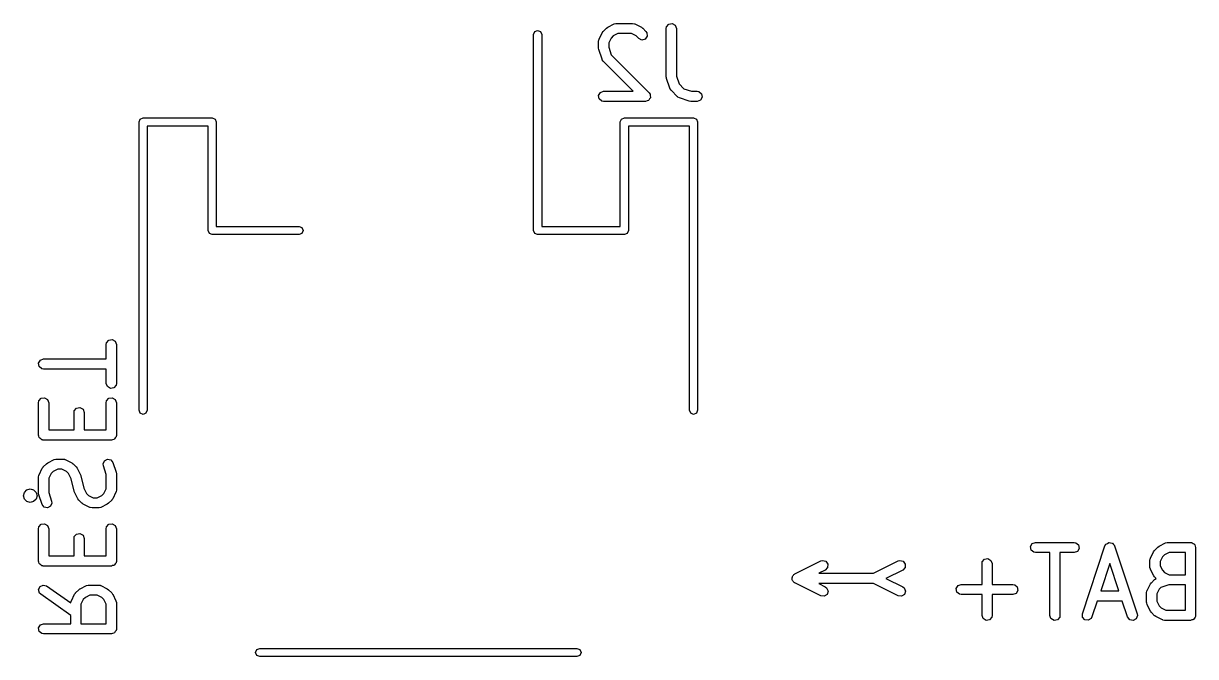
# Model space of a CAD drawing. Extents: x 28.7 to 100.7, y -72.6 to -49.3.
# Drawn here: x 60.88 to 78.17, y -72.62 to -63.29 of the extents above; entities that cross this region are included whole.
import ezdxf

# ---------------------------------------------------------------- set-up
doc = ezdxf.new("R2010")
doc.units = 0
doc.layers.add('BLACK', color=7, linetype='CONTINUOUS')

msp = doc.modelspace()

# ---------------------------------------------------------------- linework, layer by layer
at = {"layer": 'BLACK', "linetype": 'CONTINUOUS'}
for p, q in [((68.4, -63.45), (68.4176, -63.4076)), ((68.4, -66.34), (68.4, -63.45)), ((68.4176, -63.4076), (68.46, -63.39)), ((68.46, -63.39), (68.5024, -63.4076)), ((68.5024, -63.4076), (68.52, -63.45)), ((68.52, -63.45), (68.52, -66.28)), ((69.3663, -63.5196), (69.4139, -63.4243)), ((69.4139, -63.4243), (69.4272, -63.4063)), ((69.4272, -63.4063), (69.4279, -63.4048)), ((69.4279, -63.4048), (69.4755, -63.3572)), ((69.4755, -63.3572), (69.4939, -63.3443)), ((69.4939, -63.3443), (69.495, -63.3432)), ((69.495, -63.3432), (69.5903, -63.2955)), ((69.6415, -63.4376), (69.573, -63.4719)), ((69.5903, -63.2955), (69.6152, -63.2881)), ((69.6152, -63.2881), (69.6196, -63.2892)), ((69.6196, -63.2892), (69.6238, -63.2876)), ((69.6238, -63.2876), (69.8619, -63.2876)), ((69.8442, -63.4376), (69.6415, -63.4376)), ((69.9127, -63.4719), (69.8442, -63.4376)), ((69.8619, -63.2876), (69.8876, -63.2921)), ((69.8876, -63.2921), (69.891, -63.295)), ((69.891, -63.295), (69.8954, -63.2955)), ((69.8954, -63.2955), (69.9907, -63.3432)), ((69.9907, -63.3432), (70.0087, -63.3565)), ((70.0087, -63.3565), (70.0102, -63.3572)), ((70.0102, -63.3572), (70.0578, -63.4048)), ((70.0578, -63.4048), (70.0727, -63.4262)), ((70.0727, -63.4262), (70.0772, -63.4773)), ((70.3583, -63.3626), (70.3629, -63.337)), ((70.3583, -64.0769), (70.3583, -63.3626)), ((70.3629, -63.337), (70.3958, -63.2977)), ((70.3958, -63.2977), (70.4464, -63.2888)), ((70.4464, -63.2888), (70.4908, -63.3144)), ((70.4908, -63.3144), (70.5083, -63.3626)), ((70.5083, -63.3626), (70.5083, -64.0647)), ((69.3583, -63.5531), (69.3629, -63.5274)), ((69.3583, -63.6483), (69.3583, -63.5531)), ((69.3629, -63.5274), (69.3657, -63.524)), ((69.3657, -63.524), (69.3663, -63.5196)), ((69.5426, -63.5023), (69.5083, -63.5708)), ((69.5083, -63.5708), (69.5083, -63.6362)), ((69.573, -63.4719), (69.5426, -63.5023)), ((69.9517, -63.5109), (69.9127, -63.4719)), ((69.9982, -63.5326), (69.9517, -63.5109)), ((70.0478, -63.5193), (69.9982, -63.5326)), ((70.0772, -63.4773), (70.0478, -63.5193)), ((69.3589, -63.6499), (69.3583, -63.6483)), ((69.3622, -63.672), (69.3589, -63.6499)), ((69.4098, -63.8149), (69.3622, -63.672)), ((69.5083, -63.6362), (69.5465, -63.7507)), ((69.5465, -63.7507), (70.1054, -64.3096)), ((69.4126, -63.8184), (69.4098, -63.8149)), ((69.413, -63.8229), (69.4126, -63.8184)), ((69.4279, -63.8442), (69.413, -63.8229)), ((69.8713, -64.2876), (69.4279, -63.8442)), ((70.3589, -64.0784), (70.3583, -64.0769)), ((70.3622, -64.1006), (70.3589, -64.0784)), ((70.4098, -64.2435), (70.3622, -64.1006)), ((70.5083, -64.0647), (70.5465, -64.1792)), ((69.3595, -64.3496), (69.3851, -64.3052)), ((69.3851, -64.3052), (69.4333, -64.2876)), ((69.4333, -64.2876), (69.8713, -64.2876)), ((70.1054, -64.3096), (70.1148, -64.323)), ((70.4126, -64.247), (70.4098, -64.2435)), ((70.413, -64.2515), (70.4126, -64.247)), ((70.4279, -64.2728), (70.413, -64.2515)), ((70.5232, -64.368), (70.4279, -64.2728)), ((70.5465, -64.1792), (70.6167, -64.2494)), ((70.6167, -64.2494), (70.7312, -64.2876)), ((70.7312, -64.2876), (70.8143, -64.2876)), ((70.8143, -64.2876), (70.8399, -64.2921)), ((70.8399, -64.2921), (70.8792, -64.3251)), ((69.3684, -64.4001), (69.3595, -64.3496)), ((69.4077, -64.4331), (69.3684, -64.4001)), ((69.4333, -64.4376), (69.4077, -64.4331)), ((70.0524, -64.4376), (69.4333, -64.4376)), ((70.0736, -64.4299), (70.0524, -64.4376)), ((70.0954, -64.4241), (70.0736, -64.4299)), ((70.0974, -64.4212), (70.0954, -64.4241)), ((70.1006, -64.4201), (70.0974, -64.4212)), ((70.1119, -64.4005), (70.1006, -64.4201)), ((70.1248, -64.382), (70.1119, -64.4005)), ((70.1148, -64.323), (70.1173, -64.3251)), ((70.1173, -64.3251), (70.1177, -64.3271)), ((70.1177, -64.3271), (70.1204, -64.3309)), ((70.1204, -64.3309), (70.1223, -64.3534)), ((70.1223, -64.3534), (70.1262, -64.3756)), ((70.1262, -64.3756), (70.1245, -64.3786)), ((70.1245, -64.3786), (70.1248, -64.382)), ((70.5272, -64.3699), (70.5232, -64.368)), ((70.5296, -64.3737), (70.5272, -64.3699)), ((70.5525, -64.3862), (70.5296, -64.3737)), ((70.6953, -64.4338), (70.5525, -64.3862)), ((70.697, -64.4337), (70.6953, -64.4338)), ((70.719, -64.4376), (70.697, -64.4337)), ((70.8143, -64.4376), (70.719, -64.4376)), ((70.8625, -64.4201), (70.8143, -64.4376)), ((70.8881, -64.3756), (70.8625, -64.4201)), ((70.8792, -64.3251), (70.8881, -64.3756)), ((62.58, -64.74), (62.5976, -64.6976)), ((62.58, -68.99), (62.58, -64.74)), ((62.5976, -64.6976), (62.64, -64.68)), ((62.64, -64.68), (63.66, -64.68)), ((63.6, -64.8), (62.7, -64.8)), ((62.7, -64.8), (62.7, -68.99)), ((63.6, -66.34), (63.6, -64.8)), ((63.66, -64.68), (63.7024, -64.6976)), ((63.7024, -64.6976), (63.72, -64.74)), ((63.72, -64.74), (63.72, -66.28)), ((69.68, -64.74), (69.6976, -64.6976)), ((69.68, -66.28), (69.68, -64.74)), ((69.6976, -64.6976), (69.74, -64.68)), ((69.74, -64.68), (70.76, -64.68)), ((70.7, -64.8), (69.8, -64.8)), ((69.8, -64.8), (69.8, -66.34)), ((70.7, -68.99), (70.7, -64.8)), ((70.76, -64.68), (70.8024, -64.6976)), ((70.8024, -64.6976), (70.82, -64.74)), ((70.82, -64.74), (70.82, -68.99)), ((63.6176, -66.3824), (63.6, -66.34)), ((63.66, -66.4), (63.6176, -66.3824)), ((63.72, -66.28), (64.94, -66.28)), ((64.94, -66.28), (64.9824, -66.2976)), ((64.9824, -66.3824), (64.94, -66.4)), ((64.9824, -66.2976), (65, -66.34)), ((65, -66.34), (64.9824, -66.3824)), ((68.4176, -66.3824), (68.4, -66.34)), ((68.46, -66.4), (68.4176, -66.3824)), ((68.52, -66.28), (69.68, -66.28)), ((69.7824, -66.3824), (69.74, -66.4)), ((69.8, -66.34), (69.7824, -66.3824)), ((64.94, -66.4), (63.66, -66.4)), ((69.74, -66.4), (68.46, -66.4)), ((62.1349, -67.9565), (62.1854, -67.9476)), ((62.1854, -67.9476), (62.2298, -67.9732)), ((62.0974, -68.0214), (62.1019, -67.9958)), ((62.0974, -68.2321), (62.0974, -68.0214)), ((62.1019, -67.9958), (62.1349, -67.9565)), ((62.2298, -67.9732), (62.2474, -68.0214)), ((62.2474, -68.0214), (62.2474, -68.5929)), ((61.0985, -68.2941), (61.1242, -68.2497)), ((61.1074, -68.3446), (61.0985, -68.2941)), ((61.1242, -68.2497), (61.1724, -68.2321)), ((61.1724, -68.2321), (62.0974, -68.2321)), ((61.1467, -68.3776), (61.1074, -68.3446)), ((61.1724, -68.3821), (61.1467, -68.3776)), ((62.0974, -68.3821), (61.1724, -68.3821)), ((62.0974, -68.5929), (62.0974, -68.3821)), ((62.1149, -68.6411), (62.0974, -68.5929)), ((62.1594, -68.6667), (62.1149, -68.6411)), ((62.2429, -68.6185), (62.2099, -68.6578)), ((62.2474, -68.5929), (62.2429, -68.6185)), ((61.1019, -68.8529), (61.1349, -68.8136)), ((61.1349, -68.8136), (61.1854, -68.8047)), ((61.1854, -68.8047), (61.2298, -68.8304)), ((62.1019, -68.8529), (62.1349, -68.8136)), ((62.1349, -68.8136), (62.1854, -68.8047)), ((62.2099, -68.6578), (62.1594, -68.6667)), ((62.1854, -68.8047), (62.2298, -68.8304)), ((61.0974, -68.8786), (61.1019, -68.8529)), ((61.0974, -69.3548), (61.0974, -68.8786)), ((61.2298, -68.8304), (61.2474, -68.8786)), ((61.2474, -68.8786), (61.2474, -69.2798)), ((61.6257, -68.9958), (61.6587, -68.9565)), ((61.6587, -68.9565), (61.7092, -68.9476)), ((61.7092, -68.9476), (61.7536, -68.9732)), ((61.7536, -68.9732), (61.7712, -69.0214)), ((62.0974, -68.8786), (62.1019, -68.8529)), ((62.0974, -69.2798), (62.0974, -68.8786)), ((62.2298, -68.8304), (62.2474, -68.8786)), ((62.2474, -68.8786), (62.2474, -69.3548)), ((61.6212, -69.0214), (61.6257, -68.9958)), ((61.6212, -69.2798), (61.6212, -69.0214)), ((61.7712, -69.0214), (61.7712, -69.2798)), ((62.5976, -69.0324), (62.58, -68.99)), ((62.64, -69.05), (62.5976, -69.0324)), ((62.6824, -69.0324), (62.64, -69.05)), ((62.7, -68.99), (62.6824, -69.0324)), ((70.7176, -69.0324), (70.7, -68.99)), ((70.76, -69.05), (70.7176, -69.0324)), ((70.8024, -69.0324), (70.76, -69.05)), ((70.82, -68.99), (70.8024, -69.0324)), ((61.2474, -69.2798), (61.6212, -69.2798)), ((61.7712, -69.2798), (62.0974, -69.2798)), ((61.104, -69.3731), (61.0974, -69.3548)), ((61.1074, -69.3923), (61.104, -69.3731)), ((61.1126, -69.3966), (61.1074, -69.3923)), ((61.1149, -69.403), (61.1126, -69.3966)), ((61.1318, -69.4127), (61.1149, -69.403)), ((61.1467, -69.4252), (61.1318, -69.4127)), ((61.1565, -69.427), (61.1467, -69.4252)), ((61.1594, -69.4286), (61.1565, -69.427)), ((61.1626, -69.428), (61.1594, -69.4286)), ((61.1724, -69.4298), (61.1626, -69.428)), ((62.1724, -69.4298), (61.1724, -69.4298)), ((62.1907, -69.4231), (62.1724, -69.4298)), ((62.2099, -69.4197), (62.1907, -69.4231)), ((62.2142, -69.4145), (62.2099, -69.4197)), ((62.2206, -69.4122), (62.2142, -69.4145)), ((62.2303, -69.3953), (62.2206, -69.4122)), ((62.2429, -69.3804), (62.2303, -69.3953)), ((62.2446, -69.3707), (62.2429, -69.3804)), ((62.2462, -69.3678), (62.2446, -69.3707)), ((62.2474, -69.3548), (62.2457, -69.3645)), ((62.2457, -69.3645), (62.2462, -69.3678)), ((61.1053, -69.9403), (61.1529, -69.845)), ((61.1529, -69.845), (61.1663, -69.827)), ((61.1663, -69.827), (61.167, -69.8255)), ((61.167, -69.8255), (61.2146, -69.7779)), ((61.2146, -69.7779), (61.233, -69.7651)), ((61.233, -69.7651), (61.2341, -69.7639)), ((61.2341, -69.7639), (61.3293, -69.7163)), ((61.3293, -69.7163), (61.3543, -69.7088)), ((61.3543, -69.7088), (61.3586, -69.7099)), ((61.3586, -69.7099), (61.3629, -69.7083)), ((61.3629, -69.7083), (61.4581, -69.7083)), ((61.4581, -69.7083), (61.4837, -69.7129)), ((61.4837, -69.7129), (61.4872, -69.7157)), ((61.4872, -69.7157), (61.4916, -69.7163)), ((61.4916, -69.7163), (61.5869, -69.7639)), ((61.5869, -69.7639), (61.6049, -69.7772)), ((61.6049, -69.7772), (61.6064, -69.7779)), ((61.6064, -69.7779), (61.654, -69.8255)), ((61.654, -69.8255), (61.6668, -69.8439)), ((61.6668, -69.8439), (61.668, -69.845)), ((61.668, -69.845), (61.7157, -69.9403)), ((62.0498, -69.7813), (62.0686, -69.7336)), ((62.0536, -69.8071), (62.0498, -69.7813)), ((62.0974, -69.9384), (62.0536, -69.8071)), ((62.0686, -69.7336), (62.1138, -69.7091)), ((62.1138, -69.7091), (62.164, -69.7194)), ((62.164, -69.7194), (62.1959, -69.7596)), ((62.1959, -69.7596), (62.2435, -69.9025)), ((61.0974, -69.9738), (61.1019, -69.9482)), ((61.0974, -70.2119), (61.0974, -69.9738)), ((61.1019, -69.9482), (61.1048, -69.9447)), ((61.1048, -69.9447), (61.1053, -69.9403)), ((61.2816, -69.923), (61.2474, -69.9915)), ((61.2474, -69.9915), (61.2474, -70.1997)), ((61.312, -69.8926), (61.2816, -69.923)), ((61.3806, -69.8583), (61.312, -69.8926)), ((61.4404, -69.8583), (61.3806, -69.8583)), ((61.5089, -69.8926), (61.4404, -69.8583)), ((61.5393, -69.923), (61.5089, -69.8926)), ((61.5778, -70), (61.5393, -69.923)), ((61.6234, -70.1825), (61.5778, -70)), ((61.7157, -69.9403), (61.7193, -69.9527)), ((61.7193, -69.9527), (61.7213, -69.9556)), ((61.7213, -69.9556), (61.767, -70.1381)), ((62.0974, -70.1466), (62.0974, -69.9384)), ((62.2435, -69.9025), (62.2468, -69.9247)), ((62.2468, -69.9247), (62.2474, -69.9262)), ((62.2474, -69.9262), (62.2474, -70.1643)), ((60.8884, -70.2), (60.925, -70.1634)), ((60.925, -70.1634), (60.975, -70.15)), ((60.975, -70.15), (61.025, -70.1634)), ((61.025, -70.1634), (61.0616, -70.2)), ((61.6254, -70.1854), (61.6234, -70.1825)), ((61.6291, -70.1978), (61.6254, -70.1854)), ((61.6767, -70.2931), (61.6291, -70.1978)), ((61.767, -70.1381), (61.8054, -70.2151)), ((62.0631, -70.2151), (62.0974, -70.1466)), ((62.2395, -70.1978), (62.1918, -70.2931)), ((62.24, -70.1934), (62.2395, -70.1978)), ((62.2429, -70.1899), (62.24, -70.1934)), ((62.2474, -70.1643), (62.2429, -70.1899)), ((60.875, -70.25), (60.8884, -70.2)), ((60.8884, -70.3), (60.875, -70.25)), ((60.925, -70.3366), (60.8884, -70.3)), ((60.975, -70.35), (60.925, -70.3366)), ((61.025, -70.3366), (60.975, -70.35)), ((61.0616, -70.3), (61.025, -70.3366)), ((61.0616, -70.2), (61.075, -70.25)), ((61.075, -70.25), (61.0616, -70.3)), ((61.0979, -70.2134), (61.0974, -70.2119)), ((61.1012, -70.2356), (61.0979, -70.2134)), ((61.1488, -70.3785), (61.1012, -70.2356)), ((61.2474, -70.1997), (61.2912, -70.331)), ((61.295, -70.3568), (61.2761, -70.4045)), ((61.2912, -70.331), (61.295, -70.3568)), ((61.6779, -70.2942), (61.6767, -70.2931)), ((61.6908, -70.3126), (61.6779, -70.2942)), ((61.7384, -70.3602), (61.6908, -70.3126)), ((61.7399, -70.3609), (61.7384, -70.3602)), ((61.7579, -70.3742), (61.7399, -70.3609)), ((61.8054, -70.2151), (61.8359, -70.2455)), ((61.8359, -70.2455), (61.9044, -70.2798)), ((61.9044, -70.2798), (61.9642, -70.2798)), ((61.9642, -70.2798), (62.0327, -70.2455)), ((62.0327, -70.2455), (62.0631, -70.2151)), ((62.1302, -70.3602), (62.1118, -70.373)), ((62.1778, -70.3126), (62.1302, -70.3602)), ((62.1785, -70.3111), (62.1778, -70.3126)), ((62.1918, -70.2931), (62.1785, -70.3111)), ((61.1807, -70.4187), (61.1488, -70.3785)), ((61.231, -70.429), (61.1807, -70.4187)), ((61.2761, -70.4045), (61.231, -70.429)), ((61.8531, -70.4218), (61.7579, -70.3742)), ((61.8576, -70.4224), (61.8531, -70.4218)), ((61.861, -70.4252), (61.8576, -70.4224)), ((61.8867, -70.4298), (61.861, -70.4252)), ((61.9819, -70.4298), (61.8867, -70.4298)), ((61.9861, -70.4282), (61.9819, -70.4298)), ((61.9905, -70.4293), (61.9861, -70.4282)), ((62.0154, -70.4218), (61.9905, -70.4293)), ((62.1107, -70.3742), (62.0154, -70.4218)), ((62.1118, -70.373), (62.1107, -70.3742)), ((61.0974, -70.7357), (61.1019, -70.7101)), ((61.1019, -70.7101), (61.1349, -70.6708)), ((61.1349, -70.6708), (61.1854, -70.6619)), ((61.1854, -70.6619), (61.2298, -70.6875)), ((61.2298, -70.6875), (61.2474, -70.7357)), ((62.0974, -70.7357), (62.1019, -70.7101)), ((62.1019, -70.7101), (62.1349, -70.6708)), ((62.1349, -70.6708), (62.1854, -70.6619)), ((62.1854, -70.6619), (62.2298, -70.6875)), ((62.2298, -70.6875), (62.2474, -70.7357)), ((61.0974, -71.2119), (61.0974, -70.7357)), ((61.2474, -70.7357), (61.2474, -71.1369)), ((61.6212, -70.8786), (61.6257, -70.8529)), ((61.6212, -71.1369), (61.6212, -70.8786)), ((61.6257, -70.8529), (61.6587, -70.8136)), ((61.6587, -70.8136), (61.7092, -70.8047)), ((61.7092, -70.8047), (61.7536, -70.8304)), ((61.7536, -70.8304), (61.7712, -70.8786)), ((61.7712, -70.8786), (61.7712, -71.1369)), ((62.0974, -71.1369), (62.0974, -70.7357)), ((62.2474, -70.7357), (62.2474, -71.2119)), ((75.7309, -70.9996), (75.7566, -70.9552)), ((75.7398, -71.0501), (75.7309, -70.9996)), ((75.7791, -71.0831), (75.7398, -71.0501)), ((75.7566, -70.9552), (75.8048, -70.9376)), ((75.8048, -70.9376), (76.3762, -70.9376)), ((76.3762, -70.9376), (76.4018, -70.9421)), ((76.4018, -70.9421), (76.4411, -70.9751)), ((76.45, -71.0256), (76.4244, -71.0701)), ((76.4411, -70.9751), (76.45, -71.0256)), ((76.4955, -71.9889), (76.8288, -70.9889)), ((76.8288, -70.9889), (76.8413, -70.966)), ((76.8413, -70.966), (76.8431, -70.9649)), ((76.8431, -70.9649), (76.8439, -70.9629)), ((76.8439, -70.9629), (76.8647, -70.9516)), ((76.8647, -70.9516), (76.885, -70.9391)), ((76.885, -70.9391), (76.8871, -70.9395)), ((76.8871, -70.9395), (76.889, -70.9384)), ((76.889, -70.9384), (76.9122, -70.9432)), ((76.9122, -70.9432), (76.9357, -70.9467)), ((76.9357, -70.9467), (76.9371, -70.9483)), ((76.9371, -70.9483), (76.9393, -70.9487)), ((76.9393, -70.9487), (76.954, -70.9673)), ((76.954, -70.9673), (76.9697, -70.9851)), ((76.9697, -70.9851), (76.9698, -70.9872)), ((76.9698, -70.9872), (76.9711, -70.9889)), ((76.9711, -70.9889), (77.3045, -71.9889)), ((77.5472, -71.0743), (77.5606, -71.0563)), ((77.5606, -71.0563), (77.5613, -71.0548)), ((77.5613, -71.0548), (77.6089, -71.0072)), ((77.6089, -71.0072), (77.6272, -70.9943)), ((77.6272, -70.9943), (77.6284, -70.9932)), ((77.6284, -70.9932), (77.7236, -70.9455)), ((77.7236, -70.9455), (77.7486, -70.9381)), ((77.7486, -70.9381), (77.7529, -70.9392)), ((77.7529, -70.9392), (77.7571, -70.9376)), ((77.7571, -70.9376), (78.0905, -70.9376)), ((78.0905, -70.9376), (78.1002, -70.9393)), ((78.1002, -70.9393), (78.1035, -70.9388)), ((78.1035, -70.9388), (78.1064, -70.9404)), ((78.1064, -70.9404), (78.1161, -70.9421)), ((78.1161, -70.9421), (78.1311, -70.9547)), ((78.1311, -70.9547), (78.1479, -70.9644)), ((78.1479, -70.9644), (78.1502, -70.9708)), ((78.1502, -70.9708), (78.1554, -70.9751)), ((78.1554, -70.9751), (78.1588, -70.9943)), ((78.1588, -70.9943), (78.1655, -71.0126)), ((78.1655, -71.0126), (78.1655, -72.0126)), ((61.104, -71.2302), (61.0974, -71.2119)), ((61.1074, -71.2494), (61.104, -71.2302)), ((61.2474, -71.1369), (61.6212, -71.1369)), ((61.7712, -71.1369), (62.0974, -71.1369)), ((62.2446, -71.2278), (62.2429, -71.2376)), ((62.2462, -71.2249), (62.2446, -71.2278)), ((62.2474, -71.2119), (62.2457, -71.2216)), ((62.2457, -71.2216), (62.2462, -71.2249)), ((72.2546, -71.4013), (72.6355, -71.2108)), ((72.6355, -71.2108), (72.6605, -71.2033)), ((72.6605, -71.2033), (72.7104, -71.2153)), ((72.7104, -71.2153), (72.7409, -71.2565)), ((73.4132, -71.3933), (73.7784, -71.2108)), ((73.7784, -71.2108), (73.8033, -71.2033)), ((73.8033, -71.2033), (73.8532, -71.2153)), ((73.8532, -71.2153), (73.8838, -71.2565)), ((75.0155, -71.2507), (75.02, -71.2251)), ((75.02, -71.2251), (75.053, -71.1858)), ((75.053, -71.1858), (75.1035, -71.1769)), ((75.1035, -71.1769), (75.1479, -71.2025)), ((75.1479, -71.2025), (75.1655, -71.2507)), ((75.8048, -71.0876), (75.7791, -71.0831)), ((76.0155, -71.0876), (75.8048, -71.0876)), ((76.0155, -72.0126), (76.0155, -71.0876)), ((76.3762, -71.0876), (76.1655, -71.0876)), ((76.1655, -71.0876), (76.1655, -72.0126)), ((76.4244, -71.0701), (76.3762, -71.0876)), ((77.4917, -71.2031), (77.4962, -71.1774)), ((77.4917, -71.2983), (77.4917, -71.2031)), ((77.4962, -71.1774), (77.4991, -71.174)), ((77.4991, -71.174), (77.4996, -71.1696)), ((77.4996, -71.1696), (77.5472, -71.0743)), ((77.6759, -71.1523), (77.6417, -71.2208)), ((77.6417, -71.2208), (77.6417, -71.2806)), ((77.7063, -71.1219), (77.6759, -71.1523)), ((77.7748, -71.0876), (77.7063, -71.1219)), ((78.0155, -71.0876), (77.7748, -71.0876)), ((78.0155, -71.4138), (78.0155, -71.0876)), ((61.1126, -71.2538), (61.1074, -71.2494)), ((61.1149, -71.2601), (61.1126, -71.2538)), ((61.1318, -71.2699), (61.1149, -71.2601)), ((61.1467, -71.2824), (61.1318, -71.2699)), ((61.1565, -71.2841), (61.1467, -71.2824)), ((61.1594, -71.2858), (61.1565, -71.2841)), ((61.1626, -71.2852), (61.1594, -71.2858)), ((61.1724, -71.2869), (61.1626, -71.2852)), ((62.1724, -71.2869), (61.1724, -71.2869)), ((62.1907, -71.2802), (62.1724, -71.2869)), ((62.2099, -71.2769), (62.1907, -71.2802)), ((62.2142, -71.2717), (62.2099, -71.2769)), ((62.2206, -71.2694), (62.2142, -71.2717)), ((62.2303, -71.2525), (62.2206, -71.2694)), ((62.2429, -71.2376), (62.2303, -71.2525)), ((72.2399, -71.4109), (72.2484, -71.4078)), ((72.2484, -71.4078), (72.2546, -71.4013)), ((72.7026, -71.3449), (72.6058, -71.3933)), ((72.6058, -71.3933), (73.4132, -71.3933)), ((72.7379, -71.3077), (72.7026, -71.3449)), ((72.7409, -71.2565), (72.7379, -71.3077)), ((73.8454, -71.3449), (73.5987, -71.4683)), ((73.8807, -71.3077), (73.8454, -71.3449)), ((73.8838, -71.2565), (73.8807, -71.3077)), ((75.0155, -71.5567), (75.0155, -71.2507)), ((75.1655, -71.2507), (75.1655, -71.5567)), ((76.9, -71.2498), (76.766, -71.6519)), ((77.034, -71.6519), (76.9, -71.2498)), ((77.4932, -71.3025), (77.4917, -71.2983)), ((77.4922, -71.3069), (77.4932, -71.3025)), ((77.4996, -71.3319), (77.4922, -71.3069)), ((77.5472, -71.4271), (77.4996, -71.3319)), ((77.6417, -71.2806), (77.6759, -71.3491)), ((77.6759, -71.3491), (77.7063, -71.3796)), ((77.7063, -71.3796), (77.7748, -71.4138)), ((61.1193, -71.5874), (61.1658, -71.5658)), ((61.1658, -71.5658), (61.2154, -71.579)), ((61.2154, -71.579), (61.5738, -71.8299)), ((61.7103, -71.621), (61.8055, -71.5734)), ((61.8055, -71.5734), (61.8305, -71.566)), ((61.8305, -71.566), (61.8348, -71.567)), ((61.8348, -71.567), (61.839, -71.5655)), ((61.839, -71.5655), (61.9819, -71.5655)), ((61.9819, -71.5655), (62.0076, -71.57)), ((62.0076, -71.57), (62.011, -71.5729)), ((62.011, -71.5729), (62.0154, -71.5734)), ((62.0154, -71.5734), (62.1107, -71.621)), ((72.2132, -71.4728), (72.2158, -71.4642)), ((72.2167, -71.4809), (72.2132, -71.4728)), ((72.2142, -71.4553), (72.2187, -71.4475)), ((72.2158, -71.4642), (72.2142, -71.4553)), ((72.2162, -71.4897), (72.2167, -71.4809)), ((72.2216, -71.497), (72.2162, -71.4897)), ((72.2187, -71.4475), (72.2193, -71.4385)), ((72.2193, -71.4385), (72.2253, -71.4321)), ((72.2231, -71.5058), (72.2216, -71.497)), ((72.23, -71.5116), (72.2231, -71.5058)), ((72.2253, -71.4321), (72.2279, -71.4237)), ((72.2279, -71.4237), (72.2354, -71.4187)), ((72.2336, -71.5199), (72.23, -71.5116)), ((72.2447, -71.5281), (72.2336, -71.5199)), ((72.2354, -71.4187), (72.2399, -71.4109)), ((72.2468, -71.5309), (72.2447, -71.5281)), ((72.2493, -71.5315), (72.2468, -71.5309)), ((72.2546, -71.5354), (72.2493, -71.5315)), ((72.6355, -71.7259), (72.2546, -71.5354)), ((73.4132, -71.5433), (72.6058, -71.5433)), ((72.6058, -71.5433), (72.7026, -71.5917)), ((73.7784, -71.7259), (73.4132, -71.5433)), ((73.5987, -71.4683), (73.8454, -71.5917)), ((74.6357, -71.6186), (74.6613, -71.5742)), ((74.6613, -71.5742), (74.7095, -71.5567)), ((74.7095, -71.5567), (75.0155, -71.5567)), ((75.1655, -71.5567), (75.4714, -71.5567)), ((75.4714, -71.5567), (75.4971, -71.5612)), ((75.4971, -71.5612), (75.5364, -71.5942)), ((77.452, -71.6457), (77.4996, -71.5505)), ((77.4996, -71.5505), (77.5129, -71.5325)), ((77.5129, -71.5325), (77.5136, -71.531)), ((77.5136, -71.531), (77.5613, -71.4834)), ((77.5484, -71.4282), (77.5472, -71.4271)), ((77.5613, -71.4466), (77.5484, -71.4282)), ((77.5831, -71.4684), (77.5613, -71.4466)), ((77.5613, -71.4834), (77.5826, -71.4685)), ((77.5826, -71.4685), (77.5831, -71.4684)), ((77.7693, -71.5638), (77.6548, -71.602)), ((78.0155, -71.5638), (77.7693, -71.5638)), ((77.7748, -71.4138), (78.0155, -71.4138)), ((78.0155, -71.9376), (78.0155, -71.5638)), ((61.0977, -71.6339), (61.1193, -71.5874)), ((61.1109, -71.6835), (61.0977, -71.6339)), ((61.1294, -71.7019), (61.1109, -71.6835)), ((61.5736, -72.0129), (61.1294, -71.7019)), ((61.5815, -71.7974), (61.6291, -71.7022)), ((61.6291, -71.7022), (61.6425, -71.6842)), ((61.6425, -71.6842), (61.6432, -71.6827)), ((61.6432, -71.6827), (61.6908, -71.6351)), ((61.6908, -71.6351), (61.7091, -71.6222)), ((61.7091, -71.6222), (61.7103, -71.621)), ((61.7882, -71.7497), (61.7578, -71.7801)), ((61.8568, -71.7155), (61.7882, -71.7497)), ((61.9642, -71.7155), (61.8568, -71.7155)), ((62.0327, -71.7497), (61.9642, -71.7155)), ((62.0631, -71.7801), (62.0327, -71.7497)), ((62.1107, -71.621), (62.1287, -71.6344)), ((62.1287, -71.6344), (62.1302, -71.6351)), ((62.1302, -71.6351), (62.1778, -71.6827)), ((62.1778, -71.6827), (62.1907, -71.701)), ((62.1907, -71.701), (62.1918, -71.7022)), ((62.1918, -71.7022), (62.2395, -71.7974)), ((72.6865, -71.7318), (72.6355, -71.7259)), ((72.7293, -71.7035), (72.6865, -71.7318)), ((72.7026, -71.5917), (72.7235, -71.6072)), ((72.7235, -71.6072), (72.7439, -71.6543)), ((72.7439, -71.6543), (72.7293, -71.7035)), ((73.8293, -71.7318), (73.7784, -71.7259)), ((73.8721, -71.7035), (73.8293, -71.7318)), ((73.8454, -71.5917), (73.8664, -71.6072)), ((73.8664, -71.6072), (73.8868, -71.6543)), ((73.8868, -71.6543), (73.8721, -71.7035)), ((74.6446, -71.6692), (74.6357, -71.6186)), ((74.6839, -71.7021), (74.6446, -71.6692)), ((74.7095, -71.7067), (74.6839, -71.7021)), ((75.0155, -71.7067), (74.7095, -71.7067)), ((75.0155, -72.0126), (75.0155, -71.7067)), ((75.4714, -71.7067), (75.1655, -71.7067)), ((75.1655, -71.7067), (75.1655, -72.0126)), ((75.5196, -71.6891), (75.4714, -71.7067)), ((75.5453, -71.6447), (75.5196, -71.6891)), ((75.5364, -71.5942), (75.5453, -71.6447)), ((76.766, -71.6519), (77.034, -71.6519)), ((77.444, -71.6793), (77.4486, -71.6536)), ((77.444, -71.8221), (77.444, -71.6793)), ((77.4486, -71.6536), (77.4515, -71.6502)), ((77.4515, -71.6502), (77.452, -71.6457)), ((77.6283, -71.6285), (77.594, -71.697)), ((77.594, -71.697), (77.594, -71.8044)), ((77.6548, -71.602), (77.6283, -71.6285)), ((61.5738, -71.8299), (61.5781, -71.8053)), ((61.5781, -71.8053), (61.581, -71.8019)), ((61.581, -71.8019), (61.5815, -71.7974)), ((61.7578, -71.7801), (61.7236, -71.8487)), ((61.7236, -71.8487), (61.7236, -72.1369)), ((62.0974, -71.8487), (62.0631, -71.7801)), ((62.0974, -72.1369), (62.0974, -71.8487)), ((62.2395, -71.7974), (62.2469, -71.8224)), ((62.2469, -71.8224), (62.2458, -71.8267)), ((62.2458, -71.8267), (62.2474, -71.831)), ((62.2474, -71.831), (62.2474, -72.2119)), ((76.716, -71.8019), (76.6378, -72.0363)), ((77.084, -71.8019), (76.716, -71.8019)), ((77.1622, -72.0363), (77.084, -71.8019)), ((77.4456, -71.8264), (77.444, -71.8221)), ((77.4445, -71.8307), (77.4456, -71.8264)), ((77.452, -71.8557), (77.4445, -71.8307)), ((77.4996, -71.9509), (77.452, -71.8557)), ((77.594, -71.8044), (77.6283, -71.873)), ((77.6283, -71.873), (77.6587, -71.9034)), ((77.6587, -71.9034), (77.7272, -71.9376)), ((61.5736, -72.1369), (61.5736, -72.0129)), ((75.033, -72.0608), (75.0155, -72.0126)), ((75.0775, -72.0865), (75.033, -72.0608)), ((75.128, -72.0776), (75.0775, -72.0865)), ((75.161, -72.0383), (75.128, -72.0776)), ((75.1655, -72.0126), (75.161, -72.0383)), ((76.033, -72.0608), (76.0155, -72.0126)), ((76.0775, -72.0865), (76.033, -72.0608)), ((76.128, -72.0776), (76.0775, -72.0865)), ((76.161, -72.0383), (76.128, -72.0776)), ((76.1655, -72.0126), (76.161, -72.0383)), ((76.4969, -72.0402), (76.4955, -71.9889)), ((76.531, -72.0786), (76.4969, -72.0402)), ((76.5817, -72.0861), (76.531, -72.0786)), ((76.6254, -72.0592), (76.5817, -72.0861)), ((76.6378, -72.0363), (76.6254, -72.0592)), ((77.1941, -72.0765), (77.1622, -72.0363)), ((77.2443, -72.0868), (77.1941, -72.0765)), ((77.2894, -72.0624), (77.2443, -72.0868)), ((77.3083, -72.0147), (77.2894, -72.0624)), ((77.3045, -71.9889), (77.3083, -72.0147)), ((77.5008, -71.952), (77.4996, -71.9509)), ((77.5136, -71.9704), (77.5008, -71.952)), ((77.5613, -72.018), (77.5136, -71.9704)), ((77.5627, -72.0187), (77.5613, -72.018)), ((77.5807, -72.0321), (77.5627, -72.0187)), ((77.676, -72.0797), (77.5807, -72.0321)), ((77.6804, -72.0802), (77.676, -72.0797)), ((77.6839, -72.0831), (77.6804, -72.0802)), ((77.7095, -72.0876), (77.6839, -72.0831)), ((78.0905, -72.0876), (77.7095, -72.0876)), ((77.7272, -71.9376), (78.0155, -71.9376)), ((78.1088, -72.081), (78.0905, -72.0876)), ((78.128, -72.0776), (78.1088, -72.081)), ((78.1323, -72.0724), (78.128, -72.0776)), ((78.1387, -72.0701), (78.1323, -72.0724)), ((78.1484, -72.0532), (78.1387, -72.0701)), ((78.161, -72.0383), (78.1484, -72.0532)), ((78.1627, -72.0285), (78.161, -72.0383)), ((78.1643, -72.0256), (78.1627, -72.0285)), ((78.1655, -72.0126), (78.1638, -72.0224)), ((78.1638, -72.0224), (78.1643, -72.0256)), ((61.0985, -72.1989), (61.1242, -72.1545)), ((61.1074, -72.2494), (61.0985, -72.1989)), ((61.1467, -72.2824), (61.1074, -72.2494)), ((61.1242, -72.1545), (61.1724, -72.1369)), ((61.1724, -72.1369), (61.5736, -72.1369)), ((61.7236, -72.1369), (62.0974, -72.1369)), ((62.2142, -72.2717), (62.2099, -72.2769)), ((62.2206, -72.2694), (62.2142, -72.2717)), ((62.2303, -72.2525), (62.2206, -72.2694)), ((62.2429, -72.2376), (62.2303, -72.2525)), ((62.2446, -72.2278), (62.2429, -72.2376)), ((62.2462, -72.2249), (62.2446, -72.2278)), ((62.2474, -72.2119), (62.2457, -72.2216)), ((62.2457, -72.2216), (62.2462, -72.2249)), ((61.1724, -72.2869), (61.1467, -72.2824)), ((62.1724, -72.2869), (61.1724, -72.2869)), ((62.1907, -72.2802), (62.1724, -72.2869)), ((62.2099, -72.2769), (62.1907, -72.2802)), ((64.3, -72.56), (64.3176, -72.5176)), ((64.3176, -72.6024), (64.3, -72.56)), ((64.3176, -72.5176), (64.36, -72.5)), ((64.36, -72.62), (64.3176, -72.6024)), ((64.36, -72.5), (69.04, -72.5)), ((69.04, -72.62), (64.36, -72.62)), ((69.04, -72.5), (69.0824, -72.5176)), ((69.0824, -72.6024), (69.04, -72.62)), ((69.0824, -72.5176), (69.1, -72.56)), ((69.1, -72.56), (69.0824, -72.6024))]:
    msp.add_line(p, q, dxfattribs=at)

doc.saveas('drawing.dxf')
